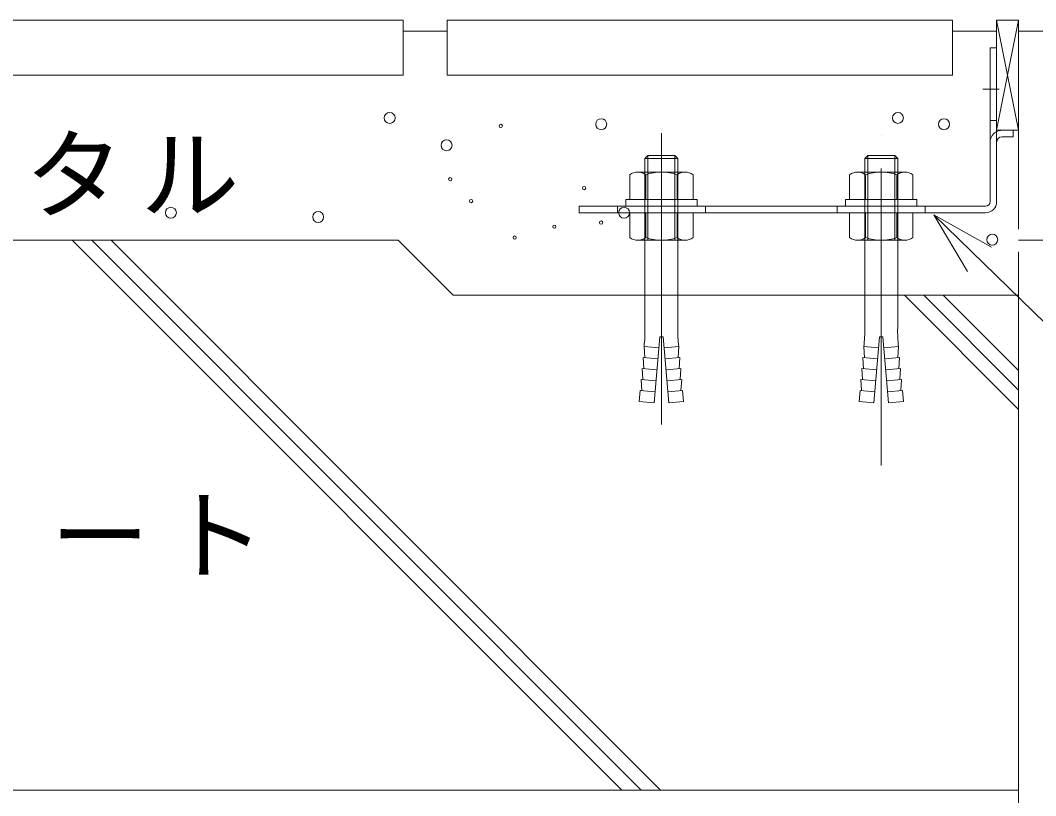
# Model space of a CAD drawing. Units: millimetres, scale not verified. Extents: x -1129 to 1149, y -809 to 828.
# Drawn here: x 661.1 to 845.9, y -428.3 to -287.3 of the extents above; entities that cross this region are included whole.
import ezdxf

# ---------------------------------------------------------------- set-up
doc = ezdxf.new("R2010")
doc.units = ezdxf.units.MM
doc.header["$LTSCALE"] = 6
for name, pattern in [('CHAIN2', [12, 9, -1, 1, -1]), ('DASHED1', [1.8, 1.2, -0.6]), ('DASHED2', [3, 2, -1]), ('DASHED3', [4, 3, -1])]:
    doc.linetypes.add(name, pattern=pattern)
doc.layers.add('1-3_1-3ﾚｲﾔ', color=7, linetype='Continuous', lineweight=9)
doc.layers.add('2-F_2-Fﾚｲﾔ', color=4, linetype='Continuous', lineweight=9)
doc.styles.add('ＭＳ ゴシック', font='')
doc.styles.get('ＭＳ ゴシック').set_extended_font_data('MS Gothic')

msp = doc.modelspace()

# ---------------------------------------------------------------- linework, layer by layer
at = {"layer": '1-3_1-3ﾚｲﾔ'}
for q in [(899.542, -392.935), (833.495, -333.006), (837.827, -328.554)]:
    msp.add_line((827.353, -322.697), q, dxfattribs=at)
at = {"layer": '2-F_2-Fﾚｲﾔ', "color": 2}
for p, q in [((730.781, -287.298), (638.781, -287.298)), ((730.781, -287.298), (730.781, -297.298)), ((830.781, -287.298), (738.781, -287.298)), ((738.781, -287.298), (738.781, -297.298)), ((830.781, -287.298), (830.781, -297.298)), ((830.781, -287.298), (830.781, -297.298)), ((730.781, -297.298), (638.781, -297.298)), ((830.781, -297.298), (738.781, -297.298)), ((830.781, -297.298), (738.781, -297.298)), ((729.897, -327.298), (293.771, -327.298)), ((729.897, -327.298), (739.897, -337.298)), ((842.781, -337.298), (739.897, -337.298)), ((842.781, -577.298), (842.781, -337.298)), ((842.781, -427.298), (293.771, -427.298))]:
    msp.add_line(p, q, dxfattribs=at)
at = {"layer": '2-F_2-Fﾚｲﾔ', "color": 6}
for p, q in [((830.781, -287.298), (830.781, -297.298)), ((842.781, -287.298), (838.781, -287.298)), ((838.781, -320.298), (838.781, -287.298)), ((842.781, -307.298), (842.781, -287.298)), ((837.581, -292.298), (838.781, -292.298)), ((837.581, -320.298), (837.581, -292.298)), ((842.781, -307.298), (839.781, -307.298)), ((841.781, -308.498), (839.781, -308.498)), ((841.781, -308.498), (841.781, -307.298)), ((836.781, -321.098), (762.781, -321.098)), ((762.781, -322.298), (762.781, -321.098)), ((769.781, -322.298), (769.781, -321.098)), ((785.781, -322.298), (785.781, -321.098)), ((809.781, -322.298), (809.781, -321.098)), ((825.781, -322.298), (825.781, -321.098)), ((836.781, -322.298), (762.781, -322.298))]:
    msp.add_line(p, q, dxfattribs=at)
at = {"layer": '2-F_2-Fﾚｲﾔ', "color": 7}
for p, q in [((838.781, -320.298), (838.781, -287.298)), ((838.781, -287.298), (842.781, -307.298)), ((838.781, -307.298), (842.781, -287.298)), ((838.781, -287.298), (842.781, -287.298)), ((842.781, -287.298), (838.781, -307.298)), ((838.781, -287.298), (842.781, -307.298)), ((842.781, -307.298), (842.781, -287.298)), ((738.781, -289.298), (730.781, -289.298)), ((838.781, -289.298), (830.781, -289.298)), ((830.781, -289.298), (838.781, -289.298)), ((837.581, -292.298), (838.781, -292.298)), ((839.235, -299.798), (836.295, -299.798)), ((838.781, -307.298), (842.781, -307.298)), ((775.322, -311.898), (774.781, -312.439)), ((780.239, -311.898), (775.322, -311.898)), ((775.322, -311.898), (775.322, -314.898)), ((780.239, -311.898), (780.781, -312.439)), ((780.239, -311.898), (780.239, -314.898)), ((815.322, -311.898), (814.781, -312.439)), ((820.239, -311.898), (815.322, -311.898)), ((815.322, -311.898), (815.322, -314.898)), ((820.239, -311.898), (820.239, -314.898)), ((820.239, -311.898), (820.781, -312.439)), ((780.781, -312.439), (774.781, -312.439)), ((774.781, -312.439), (774.781, -314.898)), ((780.781, -312.439), (780.781, -314.898)), ((820.781, -312.439), (814.781, -312.439)), ((814.781, -312.439), (814.781, -314.898)), ((820.781, -312.439), (820.781, -314.898)), ((772.031, -315.388), (772.031, -319.898)), ((782.088, -314.898), (773.474, -314.898)), ((774.918, -315.388), (774.918, -319.898)), ((780.644, -315.388), (780.644, -319.898)), ((783.531, -315.388), (783.531, -319.898)), ((812.031, -315.388), (812.031, -319.898)), ((822.088, -314.898), (813.474, -314.898)), ((814.918, -315.388), (814.918, -319.898)), ((820.644, -315.388), (820.644, -319.898)), ((823.531, -315.388), (823.531, -319.898)), ((836.781, -321.098), (762.781, -321.098)), ((784.281, -319.898), (771.281, -319.898)), ((771.281, -319.898), (771.281, -321.098)), ((784.281, -321.098), (771.281, -321.098)), ((784.281, -319.898), (784.281, -321.098)), ((824.281, -319.898), (811.281, -319.898)), ((811.281, -319.898), (811.281, -321.098)), ((824.281, -321.098), (811.281, -321.098)), ((824.281, -319.898), (824.281, -321.098)), ((772.031, -322.298), (783.531, -322.298)), ((772.031, -326.807), (772.031, -322.298)), ((774.918, -326.807), (774.918, -322.298)), ((780.644, -326.807), (780.644, -322.298)), ((783.531, -326.807), (783.531, -322.298)), ((812.031, -322.298), (823.531, -322.298)), ((812.031, -326.807), (812.031, -322.298)), ((814.918, -326.807), (814.918, -322.298)), ((820.644, -326.807), (820.644, -322.298)), ((823.531, -326.807), (823.531, -322.298)), ((773.474, -327.298), (782.088, -327.298)), ((774.781, -327.298), (774.781, -343.244)), ((780.781, -327.298), (780.781, -343.244)), ((813.474, -327.298), (822.088, -327.298)), ((814.781, -327.298), (814.781, -343.244)), ((820.781, -327.298), (820.781, -343.244)), ((777.481, -344.898), (776.435, -356.852)), ((778.081, -344.898), (777.481, -344.898)), ((778.081, -344.898), (779.127, -356.852)), ((817.481, -344.898), (816.435, -356.852)), ((818.081, -344.898), (817.481, -344.898)), ((818.081, -344.898), (819.127, -356.852)), ((777.307, -346.89), (774.617, -346.655)), ((774.741, -348.673), (774.617, -346.655)), ((778.255, -346.89), (780.945, -346.655)), ((780.82, -348.673), (780.945, -346.655)), ((817.307, -346.89), (814.617, -346.655)), ((814.741, -348.673), (814.617, -346.655)), ((818.255, -346.89), (820.945, -346.655)), ((820.82, -348.673), (820.945, -346.655)), ((777.132, -348.882), (774.443, -348.647)), ((774.567, -350.666), (774.443, -348.647)), ((778.43, -348.882), (781.119, -348.647)), ((780.995, -350.666), (781.119, -348.647)), ((817.132, -348.882), (814.443, -348.647)), ((814.567, -350.666), (814.443, -348.647)), ((818.43, -348.882), (821.119, -348.647)), ((820.995, -350.666), (821.119, -348.647)), ((776.958, -350.875), (774.268, -350.639)), ((774.393, -352.658), (774.268, -350.639)), ((778.604, -350.875), (781.294, -350.639)), ((781.169, -352.658), (781.294, -350.639)), ((816.958, -350.875), (814.268, -350.639)), ((814.393, -352.658), (814.268, -350.639)), ((818.604, -350.875), (821.294, -350.639)), ((821.169, -352.658), (821.294, -350.639)), ((776.784, -352.867), (774.094, -352.632)), ((774.218, -354.65), (774.094, -352.632)), ((778.778, -352.867), (781.468, -352.632)), ((781.343, -354.65), (781.468, -352.632)), ((816.784, -352.867), (814.094, -352.632)), ((814.218, -354.65), (814.094, -352.632)), ((818.778, -352.867), (821.468, -352.632)), ((821.343, -354.65), (821.468, -352.632)), ((773.92, -354.624), (773.745, -356.617)), ((776.609, -354.86), (773.92, -354.624)), ((778.952, -354.86), (781.642, -354.624)), ((781.642, -354.624), (781.816, -356.617)), ((813.92, -354.624), (813.745, -356.617)), ((816.609, -354.86), (813.92, -354.624)), ((818.952, -354.86), (821.642, -354.624)), ((821.642, -354.624), (821.816, -356.617)), ((773.745, -356.617), (776.435, -356.852)), ((781.816, -356.617), (779.127, -356.852)), ((813.745, -356.617), (816.435, -356.852)), ((821.816, -356.617), (819.127, -356.852))]:
    msp.add_line(p, q, dxfattribs=at)
at = {"layer": '2-F_2-Fﾚｲﾔ', "color": 7, "linetype": 'DASHED1'}
for p, q in [((842.781, -289.298), (852.781, -289.298)), ((842.781, -327.298), (944.975, -327.298))]:
    msp.add_line(p, q, dxfattribs=at)
at = {"layer": '2-F_2-Fﾚｲﾔ', "color": 6, "linetype": 'DASHED2'}
msp.add_line((838.781, -305.498), (837.581, -305.498), dxfattribs=at)
at = {"layer": '2-F_2-Fﾚｲﾔ', "linetype": 'CHAIN2'}
for p, q in [((777.781, -360.806), (777.781, -307.808)), ((817.781, -368.268), (817.781, -308.247))]:
    msp.add_line(p, q, dxfattribs=at)
at = {"layer": '2-F_2-Fﾚｲﾔ', "color": 7, "linetype": 'DASHED3'}
for p, q in [((842.781, -307.298), (842.781, -337.298)), ((774.781, -314.898), (774.781, -327.298)), ((775.322, -314.898), (775.322, -327.298)), ((780.239, -314.898), (780.239, -327.298)), ((780.781, -314.898), (780.781, -327.298)), ((814.781, -314.898), (814.781, -327.298)), ((815.322, -314.898), (815.322, -327.298)), ((820.239, -314.898), (820.239, -327.298)), ((820.781, -314.898), (820.781, -327.298))]:
    msp.add_line(p, q, dxfattribs=at)
at = {"layer": '2-F_2-Fﾚｲﾔ'}
for p, q in [((770.568, -427.298), (670.568, -327.298)), ((774.104, -427.298), (674.104, -327.298)), ((777.639, -427.298), (677.639, -327.298)), ((842.781, -341.808), (842.781, -329.379)), ((842.781, -358.089), (821.99, -337.298)), ((842.781, -354.553), (825.525, -337.298)), ((842.781, -351.018), (829.061, -337.298))]:
    msp.add_line(p, q, dxfattribs=at)
at = {"layer": '2-F_2-Fﾚｲﾔ', "color": 2}
msp.add_lwpolyline([(830.781, -287.298), (738.781, -287.298), (738.781, -297.298)], dxfattribs=at)
at = {"layer": '2-F_2-Fﾚｲﾔ'}
for centre, radius in [((728.332, -305.045), 1), ((820.823, -305.045), 1), ((748.552, -306.502), 0.3), ((766.82, -306.194), 1), ((829.206, -306.194), 1), ((738.673, -310.024), 1), ((739.345, -316.196), 0.3), ((763.717, -317.821), 0.3), ((688.5, -322.301), 1), ((743.136, -320.168), 0.3), ((770.991, -322.301), 1), ((715.31, -323.067), 1), ((758.291, -324.833), 0.3), ((766.792, -324.099), 0.3), ((751.069, -326.819), 0.3), ((837.983, -327.196), 1)]:
    msp.add_circle(centre, radius, dxfattribs=at)
at = {"layer": '2-F_2-Fﾚｲﾔ', "color": 6, "linetype": 'DASHED2'}
msp.add_arc((839.781, -309.498), 2.2, 117.03569, 180, dxfattribs=at)
at = {"layer": '2-F_2-Fﾚｲﾔ', "color": 6}
for centre, radius, start, end in [((839.781, -309.498), 2.2, 90, 117.03569), ((839.781, -309.498), 1, 90, 180), ((836.781, -320.298), 2, 270, 0), ((836.781, -320.298), 0.8, 270, 0)]:
    msp.add_arc(centre, radius, start, end, dxfattribs=at)
at = {"layer": '2-F_2-Fﾚｲﾔ', "color": 7}
for centre, radius, start, end in [((773.474, -317.265), 2.368, 52.44278, 127.55722), ((777.781, -323.495), 8.598, 70.548, 109.452), ((782.088, -317.265), 2.368, 52.44278, 127.55722), ((813.474, -317.265), 2.368, 52.44278, 127.55722), ((817.781, -323.495), 8.598, 70.548, 109.452), ((822.088, -317.265), 2.368, 52.44278, 127.55722), ((773.474, -324.93), 2.368, 232.44278, 307.55722), ((777.781, -318.7), 8.598, 250.548, 289.452), ((782.088, -324.93), 2.368, 232.44278, 307.55722), ((813.474, -324.93), 2.368, 232.44278, 307.55722), ((817.781, -318.7), 8.598, 250.548, 289.452), ((822.088, -324.93), 2.368, 232.44278, 307.55722), ((753.274, -343.919), 21.517, 352.69615, 1.79774), ((802.287, -343.919), 21.517, 178.20226, 187.30385), ((793.274, -343.919), 21.517, 352.69615, 1.79774), ((842.287, -343.919), 21.517, 178.20226, 187.30385)]:
    msp.add_arc(centre, radius, start, end, dxfattribs=at)

# ---------------------------------------------------------------- texts
at = {"layer": '2-F_2-Fﾚｲﾔ', "color": 7, "char_height": 13.2, "attachment_point": 7, "style": 'ＭＳ ゴシック'}
for s, insert in [('\\T1.17;敷モルタル', (598.706, -323.467)), ('\\T1.17;コンクリート', (582.343, -388.387))]:
    msp.add_mtext(s, dxfattribs=dict(at, insert=insert))

doc.saveas('drawing.dxf')
